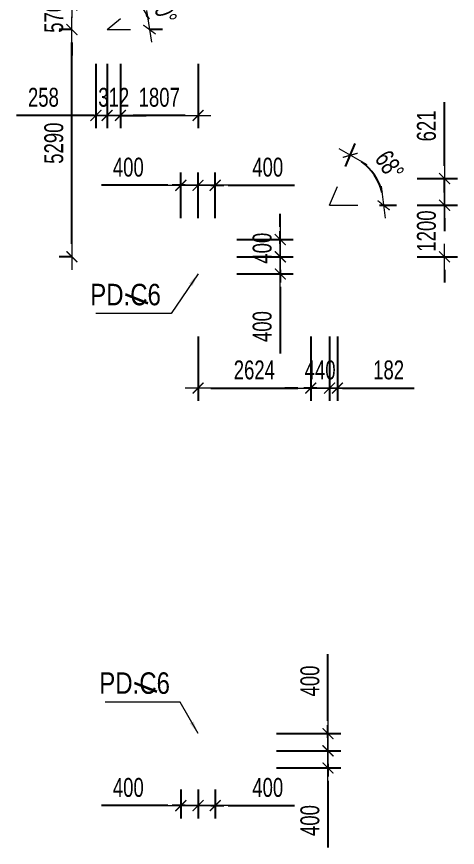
# Model space of a CAD drawing. Header units: millimetres. Extents: x -259680 to 286077, y 2206 to 90611.
# Drawn here: x 4975 to 15241, y 3151 to 22491 of the extents above; entities that cross this region are included whole.
import ezdxf
from ezdxf.enums import TextEntityAlignment as Align

# ---------------------------------------------------------------- set-up
doc = ezdxf.new("R2010")
doc.units = ezdxf.units.MM
doc.layers.get('Defpoints').update_dxf_attribs({"color": 151, "lineweight": 9})
for name, color, linetype, lineweight in [('$0$C1', 20, 'Continuous', 35), ('$1$NDC_S_ANNO', 7, 'Continuous', 20), ('$1$NDC_S_DIM', 1, 'Continuous', 15), ('NDC_S_DIM', 1, 'Continuous', 15)]:
    doc.layers.add(name, color=color, linetype=linetype, lineweight=lineweight)
doc.styles.add('$1$NDC_DIM', font='', dxfattribs={"width": 0.75})
doc.styles.add('$2$ARIAL', font='arial.ttf', dxfattribs={"width": 0.8})
doc.styles.add('NDC_DIM', font='', dxfattribs={"width": 0.75})
doc.styles.get('$1$NDC_DIM').set_extended_font_data('Dotum')
doc.styles.get('NDC_DIM').set_extended_font_data('Dotum')
doc.dimstyles.new('$0$NDC_dim_150', dxfattribs={"dimscale": 150, "dimtxt": 2.2, "dimasz": 1.5, "dimexe": 1.5, "dimexo": 2.5, "dimgap": 1, "dimtad": 1, "dimdec": 0, "dimzin": 0, "dimdsep": 46, "dimtxsty": '$1$NDC_DIM', "dimblk": '$1$DIMMARK', "dimcen": 0.09, "dimdle": 1.2, "dimclrd": 1, "dimclre": 1, "dimclrt": 3, "dimadec": 0, "dimazin": 0, "dimtfac": 1, "dimtdec": 0, "dimtix": 1, "dimtofl": 0, "dimtmove": 0, "dimatfit": 3, "dimfxl": 0, "dimtolj": 1, "dimtzin": 0, "dimarcsym": 0})
doc.dimstyles.new('$1$NDC_dim_iso', dxfattribs={"dimtxt": 2.2, "dimasz": 1, "dimexe": 1.5, "dimexo": 2.5, "dimgap": 1, "dimtad": 1, "dimdec": 0, "dimzin": 0, "dimdsep": 46, "dimtxsty": '$1$NDC_DIM', "dimblk": '$1$DIMMARK', "dimcen": 0.09, "dimdle": 1.2, "dimclrd": 1, "dimclre": 1, "dimclrt": 3, "dimadec": 0, "dimazin": 0, "dimtfac": 1, "dimtdec": 0, "dimtix": 1, "dimtofl": 0, "dimtmove": 0, "dimatfit": 3, "dimfxl": 0, "dimtolj": 1, "dimtzin": 0, "dimarcsym": 0})
doc.dimstyles.new('NDC_dim_200', dxfattribs={"dimscale": 200, "dimtxt": 2.2, "dimasz": 1.5, "dimexe": 1.5, "dimexo": 2.5, "dimgap": 1, "dimtad": 1, "dimdec": 0, "dimzin": 0, "dimdsep": 46, "dimtxsty": 'NDC_DIM', "dimblk": 'DIMMARK', "dimcen": 0.09, "dimdle": 1.2, "dimclrd": 1, "dimclre": 1, "dimclrt": 3, "dimadec": 0, "dimazin": 0, "dimtfac": 1, "dimtdec": 0, "dimtix": 1, "dimtofl": 0, "dimtmove": 0, "dimatfit": 3, "dimfxl": 0, "dimtolj": 1, "dimtzin": 0, "dimarcsym": 0})

# ---------------------------------------------------------------- blocks, each defined once
blk = doc.blocks.new('$1$DIMMARK')
at = {"layer": '$1$NDC_S_DIM', "color": 1}
blk.add_line((-1.5, 0), (1, 0), dxfattribs=at)
at = {"layer": '$1$NDC_S_DIM', "color": 2, "const_width": 0.1}
blk.add_lwpolyline([(-0.424, -0.424), (0.424, 0.424)], dxfattribs=at)
blk = doc.blocks.new('DIMMARK')
at = {"layer": 'NDC_S_DIM', "color": 1}
blk.add_line((-1.5, 0), (1, 0), dxfattribs=at)
at = {"layer": 'NDC_S_DIM', "color": 2, "const_width": 0.1}
blk.add_lwpolyline([(-0.424, -0.424), (0.424, 0.424)], dxfattribs=at)
blk = doc.blocks.new('*D1214')
at = {"layer": 'Defpoints', "color": 0, "ltscale": 100, "transparency": 16777216}
for p in [(9200, 5000), (9600, 5000), (9600, 4124)]:
    blk.add_point(p, dxfattribs=at)
at = {"layer": 'NDC_S_DIM', "color": 1, "lineweight": -2, "ltscale": 100, "transparency": 16777216}
for p, q in [((9200, 4500), (9200, 3824)), ((9600, 4500), (9600, 3824)), ((8900, 4124), (8600, 4124)), ((9900, 4124), (11449, 4124))]:
    blk.add_line(p, q, dxfattribs=at)
at = {"layer": 'NDC_S_DIM', "color": 1, "lineweight": -2, "ltscale": 100, "transparency": 16777216, "xscale": 300, "yscale": 300, "zscale": 300}
blk.add_blockref('DIMMARK', (9200, 4124), dxfattribs=at)
at = {"layer": 'NDC_S_DIM', "color": 1, "lineweight": -2, "ltscale": 100, "transparency": 16777216, "xscale": 300, "yscale": 300, "zscale": 300, "rotation": 180}
blk.add_blockref('DIMMARK', (9600, 4124), dxfattribs=at)
at = {"layer": 'NDC_S_DIM', "color": 3, "ltscale": 100, "transparency": 16777216, "insert": (10824, 4544), "char_height": 440, "attachment_point": 5, "style": 'NDC_DIM'}
blk.add_mtext('\\A1;400', dxfattribs=at)
blk = doc.blocks.new('*D1215')
at = {"layer": 'Defpoints', "color": 0, "ltscale": 100, "transparency": 16777216}
for p in [(8800, 5000), (9200, 5000), (9200, 4124)]:
    blk.add_point(p, dxfattribs=at)
at = {"layer": 'NDC_S_DIM', "color": 1, "lineweight": -2, "ltscale": 100, "transparency": 16777216}
for p, q in [((8800, 4500), (8800, 3824)), ((9200, 4500), (9200, 3824)), ((8500, 4124), (6951, 4124)), ((9500, 4124), (9800, 4124))]:
    blk.add_line(p, q, dxfattribs=at)
at = {"layer": 'NDC_S_DIM', "color": 1, "lineweight": -2, "ltscale": 100, "transparency": 16777216, "xscale": 300, "yscale": 300, "zscale": 300}
blk.add_blockref('DIMMARK', (8800, 4124), dxfattribs=at)
at = {"layer": 'NDC_S_DIM', "color": 1, "lineweight": -2, "ltscale": 100, "transparency": 16777216, "xscale": 300, "yscale": 300, "zscale": 300, "rotation": 180}
blk.add_blockref('DIMMARK', (9200, 4124), dxfattribs=at)
at = {"layer": 'NDC_S_DIM', "color": 3, "ltscale": 100, "transparency": 16777216, "insert": (7576, 4544), "char_height": 440, "attachment_point": 5, "style": 'NDC_DIM'}
blk.add_mtext('\\A1;400', dxfattribs=at)
blk = doc.blocks.new('*D1216')
at = {"layer": 'Defpoints', "color": 0, "ltscale": 100, "transparency": 16777216}
for p in [(9600, 5800), (12227, 5800), (9600, 5400)]:
    blk.add_point(p, dxfattribs=at)
at = {"layer": 'NDC_S_DIM', "color": 1, "lineweight": -2, "ltscale": 100, "transparency": 16777216}
for p, q in [((12227, 6100), (12227, 7649)), ((11027, 5800), (12527, 5800)), ((11027, 5400), (12527, 5400)), ((12227, 5100), (12227, 4800))]:
    blk.add_line(p, q, dxfattribs=at)
at = {"layer": 'NDC_S_DIM', "color": 1, "lineweight": -2, "ltscale": 100, "transparency": 16777216, "xscale": 300, "yscale": 300, "zscale": 300}
for p, rotation in [((12227, 5800), 270), ((12227, 5400), 90)]:
    blk.add_blockref('DIMMARK', p, dxfattribs=dict(at, rotation=rotation))
at = {"layer": 'NDC_S_DIM', "color": 3, "ltscale": 100, "transparency": 16777216, "insert": (11807, 7024), "char_height": 440, "attachment_point": 5, "rotation": 90, "style": 'NDC_DIM'}
blk.add_mtext('\\A1;400', dxfattribs=at)
blk = doc.blocks.new('*D1217')
at = {"layer": 'Defpoints', "color": 0, "ltscale": 100, "transparency": 16777216}
for p in [(9600, 5400), (12227, 5400), (9600, 5000)]:
    blk.add_point(p, dxfattribs=at)
at = {"layer": 'NDC_S_DIM', "color": 1, "lineweight": -2, "ltscale": 100, "transparency": 16777216}
for p, q in [((12227, 5700), (12227, 6000)), ((11027, 5400), (12527, 5400)), ((11027, 5000), (12527, 5000)), ((12227, 4700), (12227, 3151))]:
    blk.add_line(p, q, dxfattribs=at)
at = {"layer": 'NDC_S_DIM', "color": 1, "lineweight": -2, "ltscale": 100, "transparency": 16777216, "xscale": 300, "yscale": 300, "zscale": 300}
for p, rotation in [((12227, 5400), 270), ((12227, 5000), 90)]:
    blk.add_blockref('DIMMARK', p, dxfattribs=dict(at, rotation=rotation))
at = {"layer": 'NDC_S_DIM', "color": 3, "ltscale": 100, "transparency": 16777216, "insert": (11807, 3776), "char_height": 440, "attachment_point": 5, "rotation": 90, "style": 'NDC_DIM'}
blk.add_mtext('\\A1;400', dxfattribs=at)
blk = doc.blocks.new('*D2112')
at = {"layer": 'Defpoints', "color": 0, "ltscale": 100, "transparency": 16777216}
for p in [(9600, 18564), (9200, 17300), (9600, 17300)]:
    blk.add_point(p, dxfattribs=at)
at = {"layer": 'NDC_S_DIM', "color": 1, "lineweight": -2, "ltscale": 100, "transparency": 16777216}
for p, q in [((9200, 17800), (9200, 18864)), ((9600, 17800), (9600, 18864)), ((8900, 18564), (8600, 18564)), ((9900, 18564), (11449, 18564))]:
    blk.add_line(p, q, dxfattribs=at)
at = {"layer": 'NDC_S_DIM', "color": 1, "lineweight": -2, "ltscale": 100, "transparency": 16777216, "xscale": 300, "yscale": 300, "zscale": 300}
blk.add_blockref('DIMMARK', (9200, 18564), dxfattribs=at)
at = {"layer": 'NDC_S_DIM', "color": 1, "lineweight": -2, "ltscale": 100, "transparency": 16777216, "xscale": 300, "yscale": 300, "zscale": 300, "rotation": 180}
blk.add_blockref('DIMMARK', (9600, 18564), dxfattribs=at)
at = {"layer": 'NDC_S_DIM', "color": 3, "ltscale": 100, "transparency": 16777216, "insert": (10824, 18984), "char_height": 440, "attachment_point": 5, "style": 'NDC_DIM'}
blk.add_mtext('\\A1;400', dxfattribs=at)
blk = doc.blocks.new('*D2113')
at = {"layer": 'Defpoints', "color": 0, "ltscale": 100, "transparency": 16777216}
for p in [(9200, 18564), (8800, 17300), (9200, 17300)]:
    blk.add_point(p, dxfattribs=at)
at = {"layer": 'NDC_S_DIM', "color": 1, "lineweight": -2, "ltscale": 100, "transparency": 16777216}
for p, q in [((8800, 17800), (8800, 18864)), ((9200, 17800), (9200, 18864)), ((8500, 18564), (6951, 18564)), ((9500, 18564), (9800, 18564))]:
    blk.add_line(p, q, dxfattribs=at)
at = {"layer": 'NDC_S_DIM', "color": 1, "lineweight": -2, "ltscale": 100, "transparency": 16777216, "xscale": 300, "yscale": 300, "zscale": 300}
blk.add_blockref('DIMMARK', (8800, 18564), dxfattribs=at)
at = {"layer": 'NDC_S_DIM', "color": 1, "lineweight": -2, "ltscale": 100, "transparency": 16777216, "xscale": 300, "yscale": 300, "zscale": 300, "rotation": 180}
blk.add_blockref('DIMMARK', (9200, 18564), dxfattribs=at)
at = {"layer": 'NDC_S_DIM', "color": 3, "ltscale": 100, "transparency": 16777216, "insert": (7576, 18984), "char_height": 440, "attachment_point": 5, "style": 'NDC_DIM'}
blk.add_mtext('\\A1;400', dxfattribs=at)
blk = doc.blocks.new('*D2114')
at = {"layer": 'Defpoints', "color": 0, "ltscale": 100, "transparency": 16777216}
for p in [(9600, 17300), (11116, 17300), (9600, 16900)]:
    blk.add_point(p, dxfattribs=at)
at = {"layer": 'NDC_S_DIM', "color": 1, "lineweight": -2, "ltscale": 100, "transparency": 16777216}
for p, q in [((11116, 17600), (11116, 17900)), ((10100, 17300), (11416, 17300)), ((10100, 16900), (11416, 16900)), ((11116, 16600), (11116, 16300))]:
    blk.add_line(p, q, dxfattribs=at)
at = {"layer": 'NDC_S_DIM', "color": 1, "lineweight": -2, "ltscale": 100, "transparency": 16777216, "xscale": 300, "yscale": 300, "zscale": 300}
for p, rotation in [((11116, 17300), 270), ((11116, 16900), 90)]:
    blk.add_blockref('DIMMARK', p, dxfattribs=dict(at, rotation=rotation))
at = {"layer": 'NDC_S_DIM', "color": 3, "ltscale": 100, "transparency": 16777216, "insert": (10696, 17100), "char_height": 440, "attachment_point": 5, "rotation": 90, "style": 'NDC_DIM'}
blk.add_mtext('\\A1;400', dxfattribs=at)
blk = doc.blocks.new('*D2115')
at = {"layer": 'Defpoints', "color": 0, "ltscale": 100, "transparency": 16777216}
for p in [(9600, 16900), (11116, 16900), (9600, 16500)]:
    blk.add_point(p, dxfattribs=at)
at = {"layer": 'NDC_S_DIM', "color": 1, "lineweight": -2, "ltscale": 100, "transparency": 16777216}
for p, q in [((11116, 17200), (11116, 17500)), ((10100, 16900), (11416, 16900)), ((10100, 16500), (11416, 16500)), ((11116, 16200), (11116, 14651))]:
    blk.add_line(p, q, dxfattribs=at)
at = {"layer": 'NDC_S_DIM', "color": 1, "lineweight": -2, "ltscale": 100, "transparency": 16777216, "xscale": 300, "yscale": 300, "zscale": 300}
for p, rotation in [((11116, 16900), 270), ((11116, 16500), 90)]:
    blk.add_blockref('DIMMARK', p, dxfattribs=dict(at, rotation=rotation))
at = {"layer": 'NDC_S_DIM', "color": 3, "ltscale": 100, "transparency": 16777216, "insert": (10696, 15276), "char_height": 440, "attachment_point": 5, "rotation": 90, "style": 'NDC_DIM'}
blk.add_mtext('\\A1;400', dxfattribs=at)
blk = doc.blocks.new('*D2116')
at = {"layer": 'Defpoints', "color": 0, "ltscale": 100, "transparency": 16777216}
for p in [(6263, 22190), (6615, 22190), (6615, 16900)]:
    blk.add_point(p, dxfattribs=at)
at = {"layer": 'NDC_S_DIM', "color": 1, "lineweight": -2, "ltscale": 100, "transparency": 16777216}
for p, q in [((6263, 22190), (5963, 22190)), ((6263, 17200), (6263, 21890)), ((6263, 16900), (5963, 16900))]:
    blk.add_line(p, q, dxfattribs=at)
at = {"layer": 'NDC_S_DIM', "color": 1, "lineweight": -2, "ltscale": 100, "transparency": 16777216, "xscale": 300, "yscale": 300, "zscale": 300}
for p, rotation in [((6263, 22190), 90), ((6263, 16900), 270)]:
    blk.add_blockref('DIMMARK', p, dxfattribs=dict(at, rotation=rotation))
at = {"layer": 'NDC_S_DIM', "color": 3, "ltscale": 100, "transparency": 16777216, "insert": (5843, 19545), "char_height": 440, "attachment_point": 5, "rotation": 90, "style": 'NDC_DIM'}
blk.add_mtext('\\A1;5290', dxfattribs=at)
blk = doc.blocks.new('*D2117')
at = {"layer": 'Defpoints', "color": 0, "ltscale": 100, "transparency": 16777216}
for p in [(6263, 22760), (6615, 22760), (6615, 22190)]:
    blk.add_point(p, dxfattribs=at)
at = {"layer": 'NDC_S_DIM', "color": 1, "lineweight": -2, "ltscale": 100, "transparency": 16777216}
for p, q in [((6263, 23060), (6263, 23360)), ((6263, 22760), (5963, 22760)), ((6263, 22190), (5963, 22190)), ((6263, 21890), (6263, 21590))]:
    blk.add_line(p, q, dxfattribs=at)
at = {"layer": 'NDC_S_DIM', "color": 1, "lineweight": -2, "ltscale": 100, "transparency": 16777216, "xscale": 300, "yscale": 300, "zscale": 300}
for p, rotation in [((6263, 22760), 270), ((6263, 22190), 90)]:
    blk.add_blockref('DIMMARK', p, dxfattribs=dict(at, rotation=rotation))
at = {"layer": 'NDC_S_DIM', "color": 3, "ltscale": 100, "transparency": 16777216, "insert": (5843, 22475), "char_height": 440, "attachment_point": 5, "rotation": 90, "style": 'NDC_DIM'}
blk.add_mtext('\\A1;570', dxfattribs=at)
blk = doc.blocks.new('*D2118')
at = {"layer": 'Defpoints', "color": 0, "ltscale": 100, "transparency": 16777216}
for p in [(7393, 22190), (9200, 22190), (7393, 20191)]:
    blk.add_point(p, dxfattribs=at)
at = {"layer": 'NDC_S_DIM', "color": 1, "lineweight": -2, "ltscale": 100, "transparency": 16777216}
for p, q in [((7393, 21391), (7393, 19891)), ((9200, 21391), (9200, 19891)), ((8900, 20191), (7693, 20191))]:
    blk.add_line(p, q, dxfattribs=at)
at = {"layer": 'NDC_S_DIM', "color": 1, "lineweight": -2, "ltscale": 100, "transparency": 16777216, "xscale": 300, "yscale": 300, "zscale": 300, "rotation": 180}
blk.add_blockref('DIMMARK', (7393, 20191), dxfattribs=at)
at = {"layer": 'NDC_S_DIM', "color": 1, "lineweight": -2, "ltscale": 100, "transparency": 16777216, "xscale": 300, "yscale": 300, "zscale": 300}
blk.add_blockref('DIMMARK', (9200, 20191), dxfattribs=at)
at = {"layer": 'NDC_S_DIM', "color": 3, "ltscale": 100, "transparency": 16777216, "insert": (8297, 20611), "char_height": 440, "attachment_point": 5, "style": 'NDC_DIM'}
blk.add_mtext('\\A1;1807', dxfattribs=at)
blk = doc.blocks.new('*D2119')
at = {"layer": 'Defpoints', "color": 0, "ltscale": 100, "transparency": 16777216}
for p in [(7082, 22190), (7393, 22190), (7082, 20191)]:
    blk.add_point(p, dxfattribs=at)
at = {"layer": 'NDC_S_DIM', "color": 1, "lineweight": -2, "ltscale": 100, "transparency": 16777216}
for p, q in [((7082, 21391), (7082, 19891)), ((7393, 21391), (7393, 19891)), ((6782, 20191), (6482, 20191)), ((7693, 20191), (7993, 20191))]:
    blk.add_line(p, q, dxfattribs=at)
at = {"layer": 'NDC_S_DIM', "color": 1, "lineweight": -2, "ltscale": 100, "transparency": 16777216, "xscale": 300, "yscale": 300, "zscale": 300}
blk.add_blockref('DIMMARK', (7082, 20191), dxfattribs=at)
at = {"layer": 'NDC_S_DIM', "color": 1, "lineweight": -2, "ltscale": 100, "transparency": 16777216, "xscale": 300, "yscale": 300, "zscale": 300, "rotation": 180}
blk.add_blockref('DIMMARK', (7393, 20191), dxfattribs=at)
at = {"layer": 'NDC_S_DIM', "color": 3, "ltscale": 100, "transparency": 16777216, "insert": (7237, 20611), "char_height": 440, "attachment_point": 5, "style": 'NDC_DIM'}
blk.add_mtext('\\A1;312', dxfattribs=at)
blk = doc.blocks.new('*D2120')
at = {"layer": 'Defpoints', "color": 0, "ltscale": 100, "transparency": 16777216}
for p in [(7393, 22448), (8043, 22415), (7082, 22190), (7082, 22190), (7626, 22190)]:
    blk.add_point(p, dxfattribs=at)
at = {"layer": 'NDC_S_DIM', "color": 1, "lineweight": -2, "ltscale": 100, "transparency": 16777216}
for p, q in [((7778, 22767), (8073, 23011)), ((8369, 22190), (8069, 22190))]:
    blk.add_line(p, q, dxfattribs=at)
blk.add_arc((7082, 22190), 988, 17.4701, 22.1913, dxfattribs=at)
at = {"layer": 'NDC_S_DIM', "color": 1, "lineweight": -2, "ltscale": 100, "transparency": 16777216, "xscale": 300, "yscale": 300, "zscale": 300}
for p, rotation in [((7842, 22820), 120.9263945453973), ((8069, 22190), 278.7350481794191)]:
    blk.add_blockref('DIMMARK', p, dxfattribs=dict(at, rotation=rotation))
at = {"layer": 'NDC_S_DIM', "color": 3, "ltscale": 100, "transparency": 16777216, "insert": (8406, 22667), "char_height": 440, "attachment_point": 5, "rotation": 289.8307, "style": 'NDC_DIM'}
blk.add_mtext('\\A1;40°', dxfattribs=at)
blk = doc.blocks.new('*D2121')
at = {"layer": 'Defpoints', "color": 0, "ltscale": 100, "transparency": 16777216}
for p in [(13802, 18100), (13802, 16900), (14941, 16900)]:
    blk.add_point(p, dxfattribs=at)
at = {"layer": 'NDC_S_DIM', "color": 1, "lineweight": -2, "ltscale": 100, "transparency": 16777216}
for p, q in [((14941, 18400), (14941, 18700)), ((14302, 18100), (15241, 18100)), ((14302, 16900), (15241, 16900)), ((14941, 16600), (14941, 16300))]:
    blk.add_line(p, q, dxfattribs=at)
at = {"layer": 'NDC_S_DIM', "color": 1, "lineweight": -2, "ltscale": 100, "transparency": 16777216, "xscale": 300, "yscale": 300, "zscale": 300}
for p, rotation in [((14941, 18100), 270), ((14941, 16900), 90)]:
    blk.add_blockref('DIMMARK', p, dxfattribs=dict(at, rotation=rotation))
at = {"layer": 'NDC_S_DIM', "color": 3, "ltscale": 100, "transparency": 16777216, "insert": (14521, 17500), "char_height": 440, "attachment_point": 5, "rotation": 90, "style": 'NDC_DIM'}
blk.add_mtext('\\A1;1200', dxfattribs=at)
blk = doc.blocks.new('*D2122')
at = {"layer": 'Defpoints', "color": 0, "ltscale": 100, "transparency": 16777216}
for p in [(13802, 18721), (14941, 18721), (13802, 18100)]:
    blk.add_point(p, dxfattribs=at)
at = {"layer": 'NDC_S_DIM', "color": 1, "lineweight": -2, "ltscale": 100, "transparency": 16777216}
for p, q in [((14941, 19021), (14941, 20499)), ((14302, 18721), (15241, 18721)), ((14302, 18100), (15241, 18100)), ((14941, 17800), (14941, 17500))]:
    blk.add_line(p, q, dxfattribs=at)
at = {"layer": 'NDC_S_DIM', "color": 1, "lineweight": -2, "ltscale": 100, "transparency": 16777216, "xscale": 300, "yscale": 300, "zscale": 300}
for p, rotation in [((14941, 18721), 270), ((14941, 18100), 90)]:
    blk.add_blockref('DIMMARK', p, dxfattribs=dict(at, rotation=rotation))
at = {"layer": 'NDC_S_DIM', "color": 3, "ltscale": 100, "transparency": 16777216, "insert": (14521, 19946), "char_height": 440, "attachment_point": 5, "rotation": 90, "style": 'NDC_DIM'}
blk.add_mtext('\\A1;621', dxfattribs=at)
blk = doc.blocks.new('*D2123')
at = {"layer": 'Defpoints', "color": 0, "ltscale": 100, "transparency": 16777216}
for p in [(9200, 16225), (11824, 16225), (11824, 13844)]:
    blk.add_point(p, dxfattribs=at)
at = {"layer": 'NDC_S_DIM', "color": 1, "lineweight": -2, "ltscale": 100, "transparency": 16777216}
for p, q in [((9200, 15044), (9200, 13544)), ((11824, 15044), (11824, 13544)), ((9500, 13844), (11524, 13844))]:
    blk.add_line(p, q, dxfattribs=at)
at = {"layer": 'NDC_S_DIM', "color": 1, "lineweight": -2, "ltscale": 100, "transparency": 16777216, "xscale": 300, "yscale": 300, "zscale": 300, "rotation": 180}
blk.add_blockref('DIMMARK', (9200, 13844), dxfattribs=at)
at = {"layer": 'NDC_S_DIM', "color": 1, "lineweight": -2, "ltscale": 100, "transparency": 16777216, "xscale": 300, "yscale": 300, "zscale": 300}
blk.add_blockref('DIMMARK', (11824, 13844), dxfattribs=at)
at = {"layer": 'NDC_S_DIM', "color": 3, "ltscale": 100, "transparency": 16777216, "insert": (10512, 14264), "char_height": 440, "attachment_point": 5, "style": 'NDC_DIM'}
blk.add_mtext('\\A1;2624', dxfattribs=at)
blk = doc.blocks.new('*D2124')
at = {"layer": 'Defpoints', "color": 0, "ltscale": 100, "transparency": 16777216}
for p in [(11824, 16225), (12264, 16225), (12264, 13844)]:
    blk.add_point(p, dxfattribs=at)
at = {"layer": 'NDC_S_DIM', "color": 1, "lineweight": -2, "ltscale": 100, "transparency": 16777216}
for p, q in [((11824, 15044), (11824, 13544)), ((12264, 15044), (12264, 13544)), ((11524, 13844), (11224, 13844)), ((12564, 13844), (12864, 13844))]:
    blk.add_line(p, q, dxfattribs=at)
at = {"layer": 'NDC_S_DIM', "color": 1, "lineweight": -2, "ltscale": 100, "transparency": 16777216, "xscale": 300, "yscale": 300, "zscale": 300}
blk.add_blockref('DIMMARK', (11824, 13844), dxfattribs=at)
at = {"layer": 'NDC_S_DIM', "color": 1, "lineweight": -2, "ltscale": 100, "transparency": 16777216, "xscale": 300, "yscale": 300, "zscale": 300, "rotation": 180}
blk.add_blockref('DIMMARK', (12264, 13844), dxfattribs=at)
at = {"layer": 'NDC_S_DIM', "color": 3, "ltscale": 100, "transparency": 16777216, "insert": (12044, 14264), "char_height": 440, "attachment_point": 5, "style": 'NDC_DIM'}
blk.add_mtext('\\A1;440', dxfattribs=at)
blk = doc.blocks.new('*D2125')
at = {"layer": 'Defpoints', "color": 0, "ltscale": 100, "transparency": 16777216}
for p in [(13427, 18581), (12446, 18539), (12264, 18099), (12264, 18099), (12926, 18099)]:
    blk.add_point(p, dxfattribs=at)
at = {"layer": 'NDC_S_DIM', "color": 1, "lineweight": -2, "ltscale": 100, "transparency": 16777216}
for p, q in [((12637, 19001), (12860, 19540)), ((13426, 18099), (13823, 18099))]:
    blk.add_line(p, q, dxfattribs=at)
blk.add_arc((12264, 18099), 1259, 13.686, 53.8364, dxfattribs=at)
at = {"layer": 'NDC_S_DIM', "color": 1, "lineweight": -2, "ltscale": 100, "transparency": 16777216, "xscale": 300, "yscale": 300, "zscale": 300}
for p, rotation in [((12745, 19263), 150.6794299280903), ((13523, 18099), 276.8430243075633)]:
    blk.add_blockref('DIMMARK', p, dxfattribs=dict(at, rotation=rotation))
at = {"layer": 'NDC_S_DIM', "color": 3, "ltscale": 100, "transparency": 16777216, "insert": (13660, 19033), "char_height": 440, "attachment_point": 5, "rotation": 303.7612, "style": 'NDC_DIM'}
blk.add_mtext('\\A1;68°', dxfattribs=at)
blk = doc.blocks.new('*D2128')
at = {"layer": 'Defpoints', "color": 0, "ltscale": 100, "transparency": 16777216}
for p in [(6823, 22190), (7082, 22190), (6823, 20191)]:
    blk.add_point(p, dxfattribs=at)
at = {"layer": 'NDC_S_DIM', "color": 1, "lineweight": -2, "ltscale": 100, "transparency": 16777216}
for p, q in [((6823, 21391), (6823, 19891)), ((7082, 21391), (7082, 19891)), ((6523, 20191), (4975, 20191)), ((7382, 20191), (7682, 20191))]:
    blk.add_line(p, q, dxfattribs=at)
at = {"layer": 'NDC_S_DIM', "color": 1, "lineweight": -2, "ltscale": 100, "transparency": 16777216, "xscale": 300, "yscale": 300, "zscale": 300}
blk.add_blockref('DIMMARK', (6823, 20191), dxfattribs=at)
at = {"layer": 'NDC_S_DIM', "color": 1, "lineweight": -2, "ltscale": 100, "transparency": 16777216, "xscale": 300, "yscale": 300, "zscale": 300, "rotation": 180}
blk.add_blockref('DIMMARK', (7082, 20191), dxfattribs=at)
at = {"layer": 'NDC_S_DIM', "color": 3, "ltscale": 100, "transparency": 16777216, "insert": (5599, 20611), "char_height": 440, "attachment_point": 5, "style": 'NDC_DIM'}
blk.add_mtext('\\A1;258', dxfattribs=at)
blk = doc.blocks.new('*D2129')
at = {"layer": 'Defpoints', "color": 0, "ltscale": 100, "transparency": 16777216}
for p in [(12264, 16225), (12446, 16225), (12446, 13844)]:
    blk.add_point(p, dxfattribs=at)
at = {"layer": 'NDC_S_DIM', "color": 1, "lineweight": -2, "ltscale": 100, "transparency": 16777216}
for p, q in [((12264, 15044), (12264, 13544)), ((12446, 15044), (12446, 13544)), ((11964, 13844), (11664, 13844)), ((12746, 13844), (14232, 13844))]:
    blk.add_line(p, q, dxfattribs=at)
at = {"layer": 'NDC_S_DIM', "color": 1, "lineweight": -2, "ltscale": 100, "transparency": 16777216, "xscale": 300, "yscale": 300, "zscale": 300}
blk.add_blockref('DIMMARK', (12264, 13844), dxfattribs=at)
at = {"layer": 'NDC_S_DIM', "color": 1, "lineweight": -2, "ltscale": 100, "transparency": 16777216, "xscale": 300, "yscale": 300, "zscale": 300, "rotation": 180}
blk.add_blockref('DIMMARK', (12446, 13844), dxfattribs=at)
at = {"layer": 'NDC_S_DIM', "color": 3, "ltscale": 100, "transparency": 16777216, "insert": (13639, 14264), "char_height": 440, "attachment_point": 5, "style": 'NDC_DIM'}
blk.add_mtext('\\A1;182', dxfattribs=at)
blk = doc.blocks.new('*U212')
at = {"layer": '$1$NDC_S_ANNO', "ltscale": 0.8, "style": '$2$ARIAL', "width": 0.8}
blk.add_attdef('TEN', text='', height=2.5, dxfattribs=at).set_placement((-2.578, 1.026), align=Align.MIDDLE_CENTER)
at = {"layer": '$1$NDC_S_ANNO', "ltscale": 0.8, "style": '$2$ARIAL', "width": 0.8, "flags": 1}
blk.add_attdef('CHU_THICH', text='', height=2.5, dxfattribs=at).set_placement((0, 0), align=Align.MIDDLE_CENTER)
at = {"layer": 'Defpoints'}
blk.add_leader([(0, 0), (-2.578, 1.026)], dimstyle='$1$NDC_dim_iso', override={"dimgap": 0.625, "dimtad": 0}, dxfattribs=at)
blk = doc.blocks.new('$0$co t check')
at = {"layer": '$0$C1', "xscale": 200, "yscale": 200, "zscale": 200}
for p in [(5987, 15816), (6198, 6771)]:
    blk.add_blockref('*U212', p, dxfattribs=at).add_auto_attribs({'TEN': 'PD.C6'})
at = {"layer": '$0$C1'}
for points in [[(7159, 16500), (6531, 15577), (4782, 15577)], [(7159, 5800), (6742, 6532), (4993, 6532)]]:
    blk.add_leader(points, dimstyle='$0$NDC_dim_150', override={"dimasz": 2, "dimgap": 1, "dimtad": 0}, dxfattribs=at)

msp = doc.modelspace()

# ---------------------------------------------------------------- linework, layer by layer
at = {"layer": 'NDC_S_DIM', "ltscale": 100}
for p, q in [((7081.6, 22189.6), (7393.4, 22448.1)), ((7081.6, 22189.6), (7625.7, 22189.6)), ((12264.2, 18099.5), (12446.2, 18539.4)), ((12264.2, 18099.5), (12925.7, 18099.5))]:
    msp.add_line(p, q, dxfattribs=at)

# ---------------------------------------------------------------- block references
at = {"layer": '$1$NDC_S_DIM'}
msp.add_blockref('$0$co t check', (2040.6, 0), dxfattribs=at)

# ---------------------------------------------------------------- dimensions: what is measured, and where the dimension line sits
at = {"layer": 'NDC_S_DIM', "ltscale": 100}
for base, p1, p2, picture, middle in [((6262.9, 22759.9), (6615.2, 22189.6), (6615.2, 22759.9), '*D2117', (5842.9, 22474.7)), ((6262.9, 22189.6), (6615.2, 16900), (6615.2, 22189.6), '*D2116', (5842.9, 19544.8)), ((14940.9064, 16900), (13801.8587, 18100.4702), (13801.6942, 16900), '*D2121', (14520.9064, 17500.2351))]:
    dim = msp.add_linear_dim(base=base, p1=p1, p2=p2, angle=90, dimstyle='NDC_dim_200', dxfattribs=at)
    dim.commit()
    dim.dimension.update_dxf_attribs({"geometry": picture, "text_midpoint": middle})
for base, line1, line2, picture, middle in [((8043.1, 22415.5), ((7081.6, 22189.6), (7393.4, 22448.1)), ((7081.6, 22189.6), (7625.7, 22189.6)), '*D2120', (8405.8, 22667.1)), ((13427.2, 18581.4), ((12264.2, 18099.5), (12446.2, 18539.4)), ((12264.2, 18099.5), (12925.7, 18099.5)), '*D2125', (13659.9, 19032.5))]:
    dim = msp.add_angular_dim_2l(base=base, line1=line1, line2=line2, dimstyle='NDC_dim_200', dxfattribs=at)
    dim.commit()
    dim.dimension.update_dxf_attribs({"geometry": picture, "text_midpoint": middle})
for base, p1, p2, picture, middle in [((6823.0893, 20190.5001), (7081.5883, 22189.5741), (6823.0893, 22189.5741), '*D2128', (5598.8035, 20190.5001)), ((9200, 18563.9), (8800, 17300), (9200, 17300), '*D2113', (7575.7, 18563.9)), ((9600, 18563.9), (9200, 17300), (9600, 17300), '*D2112', (10824.3, 18563.9)), ((12446.2, 13844.3), (12263.9, 16224.8), (12446.2, 16224.8), '*D2129', (13639, 13844.3)), ((9200, 4124.4), (8800, 5000), (9200, 5000), '*D1215', (7575.7, 4124.4)), ((9600, 4124.4), (9200, 5000), (9600, 5000), '*D1214', (10824.3, 4124.4))]:
    dim = msp.add_linear_dim(base=base, p1=p1, p2=p2, dimstyle='NDC_dim_200', dxfattribs=at)
    dim.commit()
    dim.dimension.update_dxf_attribs({"geometry": picture, "text_midpoint": middle, "dimtype": 160})
for base, p1, p2, picture, middle in [((7081.6, 20190.5), (7393.4, 22189.6), (7081.6, 22189.6), '*D2119', (7237.5, 20610.5)), ((7393.4, 20190.5), (9200, 22189.6), (7393.4, 22189.6), '*D2118', (8296.7, 20610.5)), ((11824.3, 13844.3), (9200, 16224.8), (11824.3, 16224.8), '*D2123', (10512.1, 14264.3)), ((12264.2, 13844.3), (11824.3, 16224.8), (12264.2, 16224.8), '*D2124', (12044.2, 14264.3))]:
    dim = msp.add_linear_dim(base=base, p1=p1, p2=p2, dimstyle='NDC_dim_200', dxfattribs=at)
    dim.commit()
    dim.dimension.update_dxf_attribs({"geometry": picture, "text_midpoint": middle})
for base, p1, p2, picture, middle in [((14940.9, 18721.4), (13801.9, 18100.5), (13801.7, 18721.4), '*D2122', (14940.9, 19945.7)), ((11115.8, 17300), (9600, 16900), (9600, 17300), '*D2114', (11115.8, 17100)), ((11115.8, 16900), (9600, 16500), (9600, 16900), '*D2115', (11115.8, 15275.7)), ((12226.7, 5800), (9600, 5400), (9600, 5800), '*D1216', (12226.7, 7024.3)), ((12226.7, 5400), (9600, 5000), (9600, 5400), '*D1217', (12226.7, 3775.7))]:
    dim = msp.add_linear_dim(base=base, p1=p1, p2=p2, angle=90, dimstyle='NDC_dim_200', dxfattribs=at)
    dim.commit()
    dim.dimension.update_dxf_attribs({"geometry": picture, "text_midpoint": middle, "dimtype": 160})

doc.saveas('drawing.dxf')
